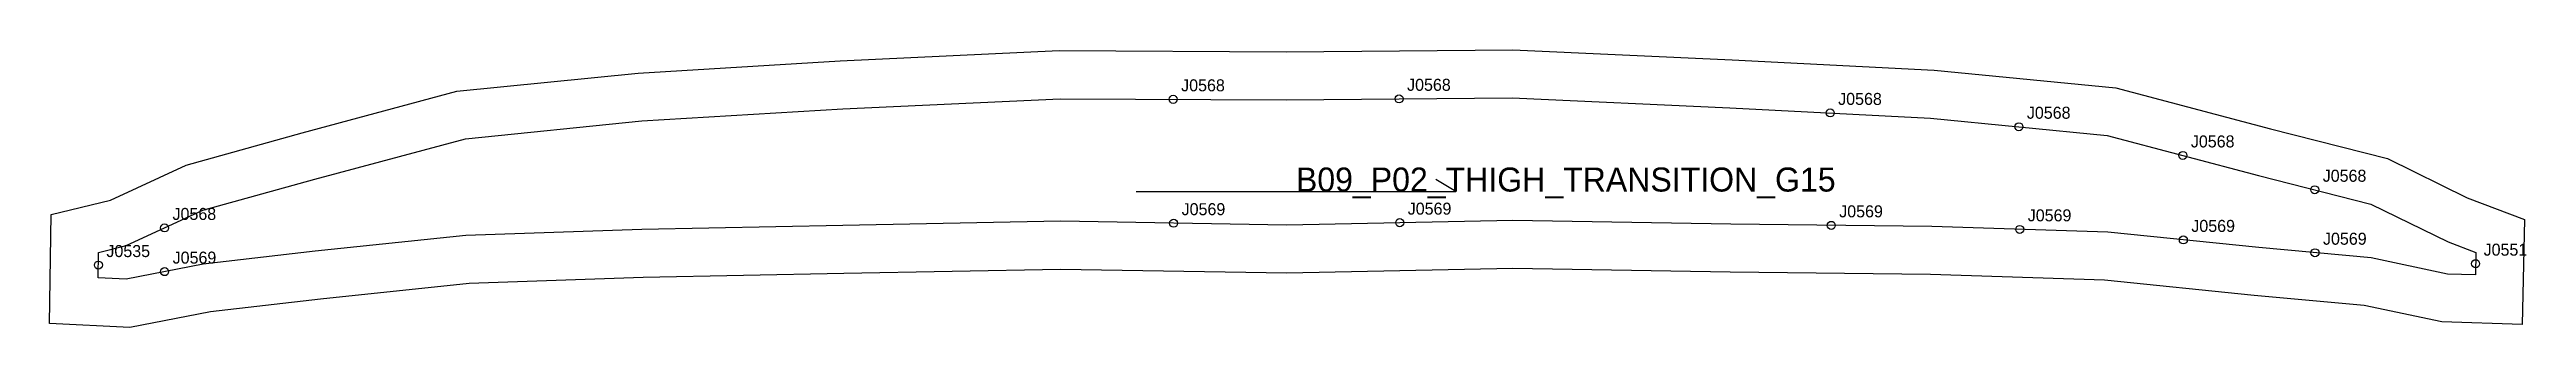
# Model space of a CAD drawing. Header units: millimetres. Extents: x -12 to 608, y -19 to 51.
import ezdxf

# ---------------------------------------------------------------- set-up
doc = ezdxf.new("R2010")
doc.units = ezdxf.units.MM
for name, color, linetype in [('CUT', 1, 'Continuous'), ('GRAIN', 3, 'Continuous'), ('LABEL', 7, 'Continuous'), ('NOTCH', 2, 'Continuous'), ('SEW', 5, 'Continuous')]:
    doc.layers.add(name, color=color, linetype=linetype)

msp = doc.modelspace()

# ---------------------------------------------------------------- linework, layer by layer
at = {"layer": 'CUT'}
msp.add_lwpolyline([(-11.85, 9.47), (2.95, 13.07), (21.94, 21.82), (50.97, 29.89), (89.7, 40.22), (135.07, 44.79), (185.63, 47.8), (240.48, 50.38), (297.27, 50.06), (354.07, 50.62), (408.93, 48.11), (459.52, 45.48), (504.96, 41.07), (543.72, 30.82), (573.01, 23.41), (592.97, 13.66), (607.3, 8.21), (606.75, -18.03), (586.61, -17.37), (567.13, -13.24), (539.65, -10.76), (502.19, -6.93), (458.64, -5.55), (408.42, -4.95), (354.06, -4), (297.46, -5.17), (240.84, -4.24), (186.52, -5.26), (136.33, -6.24), (92.77, -7.75), (55.52, -11.65), (27.98, -14.82), (7.79, -18.72), (-12.29, -17.8), (-11.85, 9.47)], close=True, dxfattribs=at)
at = {"layer": 'GRAIN'}
for p, q in [((259.74, 15.19), (339.74, 15.19)), ((339.74, 15.19), (334.74, 18.19))]:
    msp.add_line(p, q, dxfattribs=at)
at = {"layer": 'NOTCH'}
for centre in [(269.01, 38.22), (325.57, 38.34), (433.49, 34.82), (480.73, 31.37), (521.78, 24.21), (554.79, 15.64), (16.5, 6.1), (269.13, 7.29), (325.73, 7.42), (433.75, 6.75), (480.95, 5.75), (521.9, 3.11), (554.86, -0.09), (-0.05, -3.17), (16.53, -4.81), (595.07, -2.82)]:
    msp.add_circle(centre, 1, dxfattribs=at)
at = {"layer": 'SEW'}
msp.add_lwpolyline([(0, 0), (6.92, 1.69), (26.08, 10.52), (54.13, 18.31), (91.87, 28.37), (136.02, 32.82), (186.27, 35.81), (240.73, 38.38), (297.29, 38.06), (353.85, 38.62), (408.35, 36.12), (458.63, 33.51), (502.84, 29.22), (540.71, 19.21), (568.86, 12.08), (588.19, 2.64), (595.13, 0), (595.01, -5.64), (588.06, -5.41), (568.92, -1.35), (540.8, 1.18), (503, 5.05), (458.9, 6.45), (408.6, 7.05), (354.04, 8), (297.43, 6.83), (240.82, 7.76), (186.29, 6.73), (136.01, 5.75), (91.93, 4.23), (54.21, 0.28), (26.15, -2.95), (6.92, -6.67), (-0.1, -6.35)], close=True, dxfattribs=at)

# ---------------------------------------------------------------- texts
at = {"layer": 'LABEL'}
for s, height, p in [('J0568', 3, (271.01, 40.22)), ('J0568', 3, (327.57, 40.34)), ('J0568', 3, (435.49, 36.82)), ('J0568', 3, (482.73, 33.37)), ('J0568', 3, (523.78, 26.21)), ('B09_P02_THIGH_TRANSITION_G15', 6, (299.74, 15.19)), ('J0568', 3, (556.79, 17.64)), ('J0569', 3, (327.73, 9.42)), ('J0568', 3, (18.5, 8.1)), ('J0569', 3, (271.13, 9.29)), ('J0569', 3, (435.75, 8.75)), ('J0569', 3, (482.95, 7.75)), ('J0569', 3, (523.9, 5.11)), ('J0535', 3, (1.95, -1.17)), ('J0569', 3, (18.53, -2.81)), ('J0569', 3, (556.86, 1.91)), ('J0551', 3, (597.07, -0.82))]:
    msp.add_text(s, height=height, dxfattribs=at).set_placement(p)

doc.saveas('drawing.dxf')
